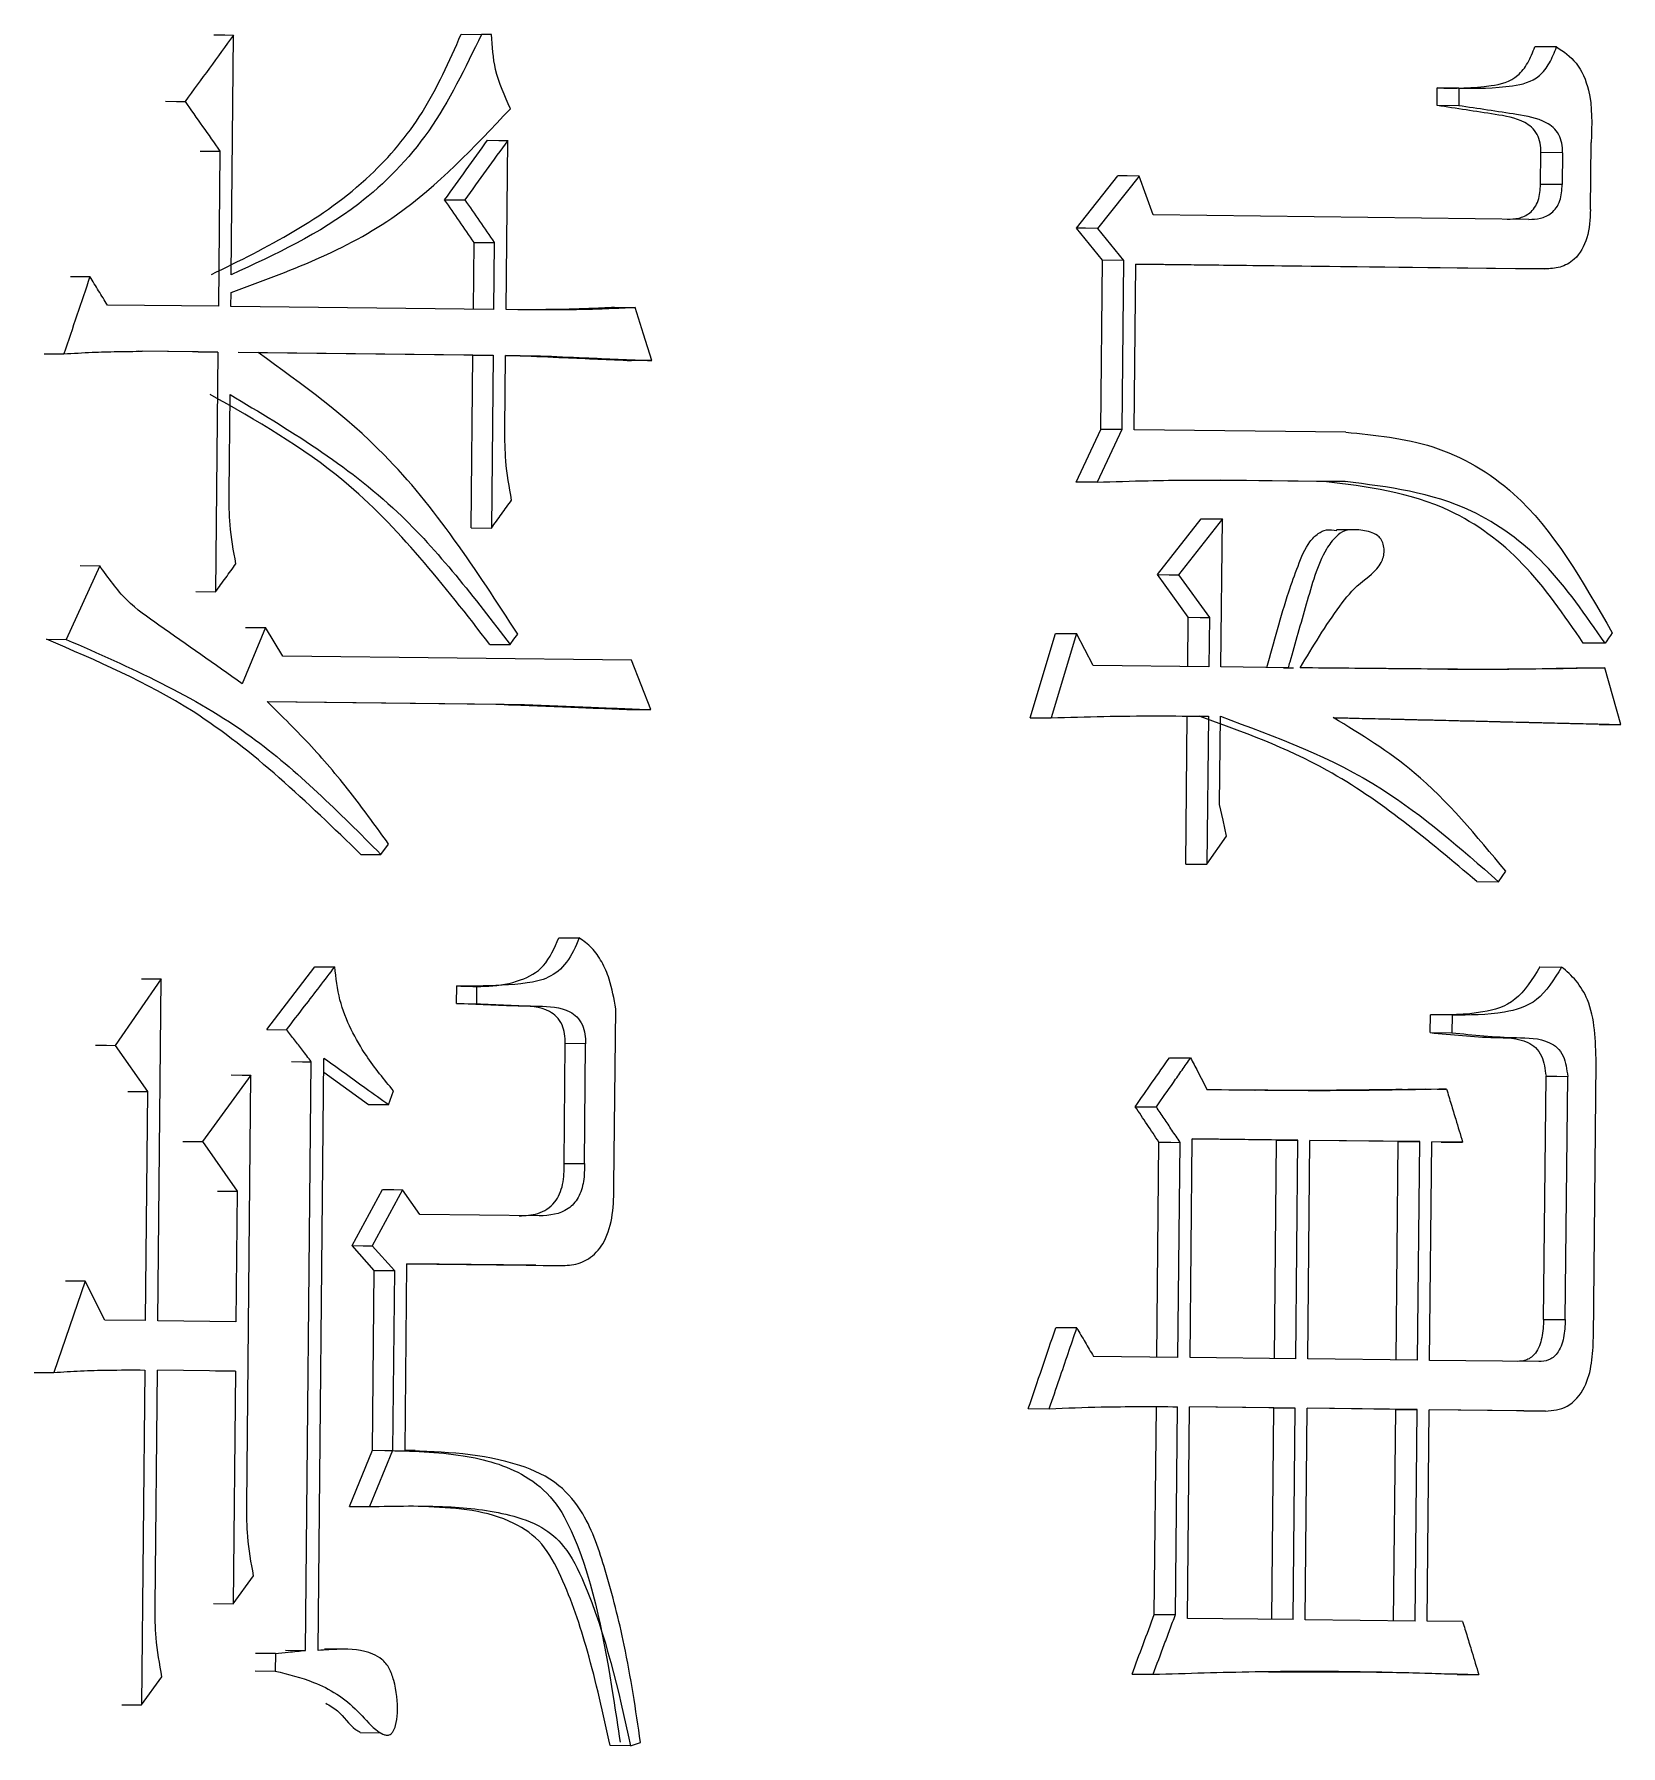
# Model space of a CAD drawing. Header units: millimetres. Extents: x 2448 to 4397, y 790 to 2168.
# Drawn here: x 3199.181 to 3203.564, y 985.538 to 990.265 of the extents above; entities that cross this region are included whole.
import ezdxf

# ---------------------------------------------------------------- set-up
doc = ezdxf.new("R2010")
doc.units = ezdxf.units.MM

msp = doc.modelspace()

# ---------------------------------------------------------------- linework, layer by layer
at = {"color": 7, "linetype": 'Continuous', "lineweight": 25}
for p, q in [((3200.3608, 990.2653), (3200.4165, 990.2649)), ((3200.444, 990.2646), (3200.4165, 990.2649)), ((3199.7255, 989.6011), (3199.7321, 990.2631)), ((3203.3863, 990.2301), (3203.3265, 990.2306)), ((3203.0564, 990.0682), (3203.0569, 990.1169)), ((3203.1164, 990.1165), (3203.0569, 990.1169)), ((3203.1164, 990.1165), (3203.1159, 990.0678)), ((3203.1159, 990.0678), (3203.0564, 990.0682)), ((3199.6941, 989.9422), (3199.6899, 989.5139)), ((3200.4845, 989.5047), (3200.4892, 989.972)), ((3203.3423, 989.8507), (3203.3432, 989.9383)), ((3203.403, 989.9378), (3203.3432, 989.9383)), ((3203.403, 989.9378), (3203.4022, 989.8502)), ((3203.4799, 989.7811), (3203.4817, 989.9661)), ((3202.0598, 989.7294), (3202.1747, 989.8741)), ((3202.2329, 989.8737), (3202.1179, 989.729)), ((3202.2719, 989.7662), (3202.2329, 989.8737)), ((3203.4022, 989.8502), (3203.3423, 989.8507)), ((3203.3096, 989.7539), (3202.2719, 989.7662)), ((3202.1323, 989.641), (3202.0598, 989.7294)), ((3202.1179, 989.729), (3202.1905, 989.6405)), ((3200.3944, 989.5055), (3200.3963, 989.6904)), ((3200.452, 989.69), (3200.4502, 989.5051)), ((3202.1277, 989.1737), (3202.1323, 989.641)), ((3202.1905, 989.6405), (3202.1323, 989.641)), ((3202.1905, 989.6405), (3202.1859, 989.1733)), ((3202.2193, 989.1729), (3202.2238, 989.6304)), ((3202.2238, 989.6304), (3203.3541, 989.6171)), ((3203.2943, 989.6176), (3202.2238, 989.6302)), ((3203.3541, 989.6171), (3203.2943, 989.6176)), ((3199.6899, 989.5139), (3199.3833, 989.5174)), ((3199.7246, 989.5135), (3199.725, 989.5524)), ((3200.4502, 989.5051), (3199.7246, 989.5135)), ((3200.5601, 989.5038), (3200.4845, 989.5047)), ((3199.6339, 989.3877), (3199.4698, 989.3896)), ((3199.6886, 989.3873), (3199.4797, 989.3897)), ((3199.634, 989.3877), (3199.6886, 989.3873)), ((3199.6886, 989.3873), (3199.6821, 988.7253)), ((3200.3932, 989.3789), (3199.7449, 989.3864)), ((3199.7998, 989.386), (3200.4489, 989.3785)), ((3200.3885, 988.9019), (3200.3932, 989.3789)), ((3200.3932, 989.3789), (3200.4489, 989.3785)), ((3200.4489, 989.3785), (3200.4442, 988.9015)), ((3200.4813, 989.1737), (3200.4833, 989.3781)), ((3200.4833, 989.3781), (3200.5794, 989.377)), ((3200.5234, 989.3774), (3200.4833, 989.3779)), ((3200.5234, 989.3774), (3200.5794, 989.377)), ((3199.7195, 988.9975), (3199.7222, 989.27)), ((3202.0595, 989.0284), (3202.1277, 989.1737)), ((3202.1859, 989.1733), (3202.1176, 989.028)), ((3202.8038, 989.166), (3202.2193, 989.1729)), ((3202.1176, 989.028), (3202.0595, 989.0284)), ((3202.7434, 989.0301), (3202.459, 989.0335)), ((3202.4844, 989.0334), (3202.8024, 989.0297)), ((3202.8024, 989.0297), (3202.7434, 989.0301)), ((3200.3885, 988.9019), (3200.4442, 988.9015)), ((3202.2836, 988.7727), (3202.4048, 988.927)), ((3202.4633, 988.9266), (3202.342, 988.7722)), ((3202.4593, 988.5177), (3202.4633, 988.9266)), ((3202.823, 988.896), (3202.7788, 988.8963)), ((3199.3622, 988.7971), (3199.2693, 988.5938)), ((3199.308, 988.7975), (3199.3622, 988.7971)), ((3202.3689, 988.6548), (3202.2836, 988.7727)), ((3202.342, 988.7722), (3202.4274, 988.6544)), ((3199.6274, 988.7257), (3199.6821, 988.7253)), ((3199.82, 988.6264), (3199.756, 988.4714)), ((3199.8678, 988.5479), (3199.82, 988.6264)), ((3201.9327, 988.3776), (3202.0019, 988.6105)), ((3202.0599, 988.61), (3201.9906, 988.3772)), ((3202.1059, 988.5219), (3202.0599, 988.61)), ((3202.3675, 988.5185), (3202.3689, 988.6548)), ((3202.4274, 988.6544), (3202.426, 988.5181)), ((3199.2153, 988.5942), (3199.2693, 988.5938)), ((3200.4401, 988.5799), (3200.4959, 988.5795)), ((3200.8311, 988.5368), (3199.8678, 988.5479)), ((3200.8844, 988.3998), (3200.8311, 988.5368)), ((3202.426, 988.5181), (3202.1059, 988.5219)), ((3202.6451, 988.5155), (3202.4593, 988.5177)), ((3202.6317, 988.5155), (3202.6598, 988.5152)), ((3203.5636, 988.3587), (3203.5195, 988.515)), ((3199.8249, 988.4219), (3200.5355, 988.4136)), ((3200.4796, 988.414), (3199.8252, 988.4216)), ((3200.4796, 988.414), (3200.5355, 988.4136)), ((3200.828, 988.4002), (3200.8844, 988.3998)), ((3202.3621, 987.9734), (3202.3662, 988.3823)), ((3202.4247, 988.3818), (3202.4206, 987.973)), ((3202.4555, 988.1381), (3202.4579, 988.3814)), ((3203.5035, 988.3591), (3203.5636, 988.3587)), ((3202.4206, 987.973), (3202.4746, 988.0502)), ((3200.0837, 987.9999), (3200.1391, 987.9995)), ((3200.1391, 987.9996), (3200.1601, 988.0285)), ((3202.3621, 987.9734), (3202.4206, 987.973)), ((3203.2259, 987.9245), (3203.2459, 987.9535)), ((3203.1663, 987.925), (3203.2259, 987.9245)), ((3199.8234, 987.5162), (3199.9564, 987.6899)), ((3199.9565, 987.6899), (3200.0116, 987.6895)), ((3203.3405, 987.6892), (3203.4003, 987.6888)), ((3199.5323, 987.6561), (3199.4049, 987.4726)), ((3199.5229, 986.7118), (3199.5323, 987.6561)), ((3200.348, 987.588), (3200.3485, 987.6367)), ((3200.4042, 987.6363), (3200.3485, 987.6367)), ((3200.4037, 987.5876), (3200.4042, 987.6363)), ((3200.348, 987.588), (3200.4037, 987.5876)), ((3200.7826, 987.0866), (3200.7874, 987.5734)), ((3203.0376, 987.5078), (3203.0381, 987.5565)), ((3203.0976, 987.5561), (3203.0381, 987.5565)), ((3203.0976, 987.5561), (3203.0971, 987.5074)), ((3199.8234, 987.5162), (3199.8783, 987.5158)), ((3200.645, 987.1464), (3200.6483, 987.4774)), ((3200.7044, 987.477), (3200.6483, 987.4774)), ((3200.7011, 987.146), (3200.7044, 987.477)), ((3203.0376, 987.5078), (3203.0971, 987.5074)), ((3199.4049, 987.4726), (3199.4944, 987.345)), ((3199.9652, 985.8012), (3199.9814, 987.4367)), ((3199.78, 987.3904), (3199.6462, 987.2069)), ((3199.7682, 986.2027), (3199.78, 987.3904)), ((3199.9306, 985.8016), (3199.9467, 987.4274)), ((3200.1045, 987.3085), (3199.981, 987.3976)), ((3203.3504, 986.7155), (3203.3571, 987.3874)), ((3203.4103, 986.715), (3203.417, 987.387)), ((3203.4882, 986.6654), (3203.4957, 987.4248)), ((3199.4944, 987.345), (3199.4881, 986.7122)), ((3200.1598, 987.3081), (3200.174, 987.3468)), ((3202.9272, 987.3505), (3203.0229, 987.3522)), ((3200.1598, 987.3081), (3200.1045, 987.3085)), ((3202.2225, 987.3032), (3202.2808, 987.3028)), ((3199.6462, 987.2069), (3199.7421, 987.0695)), ((3202.2822, 986.6113), (3202.288, 987.2051)), ((3202.3406, 986.6108), (3202.3465, 987.2047)), ((3202.3739, 986.6104), (3202.3798, 987.214)), ((3202.6719, 987.2106), (3202.3798, 987.214)), ((3202.6131, 987.211), (3202.3798, 987.2137)), ((3202.6071, 986.6074), (3202.6131, 987.211)), ((3202.6131, 987.211), (3202.6719, 987.2106)), ((3202.6659, 986.607), (3202.6719, 987.2106)), ((3202.699, 986.6066), (3202.705, 987.2102)), ((3203.0086, 987.2066), (3202.705, 987.2102)), ((3202.9492, 987.207), (3202.705, 987.2099)), ((3202.9433, 986.6035), (3202.9492, 987.207)), ((3202.9492, 987.207), (3203.0086, 987.2066)), ((3203.0026, 986.603), (3203.0086, 987.2066)), ((3203.0355, 986.6026), (3203.0415, 987.2062)), ((3203.1269, 987.2052), (3203.0415, 987.2062)), ((3203.0674, 987.2056), (3203.0415, 987.206)), ((3203.0674, 987.2056), (3203.1269, 987.2052)), ((3200.645, 987.1464), (3200.7011, 987.146)), ((3199.7421, 987.0695), (3199.7385, 986.7093)), ((3200.0592, 986.9195), (3200.1435, 987.0743)), ((3200.1989, 987.0739), (3200.1146, 986.9191)), ((3200.2465, 987.0052), (3200.1989, 987.0739)), ((3200.5764, 987.0014), (3200.2465, 987.0052)), ((3200.1206, 986.8507), (3200.0592, 986.9195)), ((3200.1146, 986.9191), (3200.176, 986.8503)), ((3200.2056, 986.3534), (3200.2107, 986.8693)), ((3200.2107, 986.8693), (3200.623, 986.8646)), ((3200.567, 986.865), (3200.2107, 986.8691)), ((3200.567, 986.865), (3200.623, 986.8646)), ((3200.5871, 986.8648), (3200.6435, 986.8644)), ((3199.3217, 986.8212), (3199.2353, 986.5691)), ((3199.3765, 986.7135), (3199.3217, 986.8212)), ((3200.1157, 986.3542), (3200.1206, 986.8507)), ((3200.176, 986.8503), (3200.1711, 986.3538)), ((3199.4881, 986.7122), (3199.3765, 986.7135)), ((3199.7385, 986.7093), (3199.5229, 986.7118)), ((3203.3504, 986.7155), (3203.4103, 986.715)), ((3202.3406, 986.6108), (3202.107, 986.6136)), ((3202.6659, 986.607), (3202.3739, 986.6104)), ((3203.0026, 986.603), (3202.699, 986.6066)), ((3203.3372, 986.5991), (3203.0355, 986.6026)), ((3199.4867, 986.5759), (3199.4776, 985.6511)), ((3199.5151, 985.9232), (3199.5216, 986.5755)), ((3199.7372, 986.573), (3199.5216, 986.5755)), ((3199.6824, 986.5734), (3199.7372, 986.573)), ((3199.7372, 986.573), (3199.7308, 985.9305)), ((3201.9272, 986.4694), (3201.9851, 986.469)), ((3202.2751, 985.9006), (3202.2808, 986.475)), ((3202.3335, 985.9002), (3202.3392, 986.4745)), ((3202.3667, 985.89), (3202.3725, 986.4741)), ((3202.6646, 986.4707), (3202.3725, 986.4741)), ((3202.6057, 986.4711), (3202.3725, 986.4739)), ((3202.5999, 985.887), (3202.6057, 986.4711)), ((3202.6057, 986.4711), (3202.6646, 986.4707)), ((3202.6588, 985.8866), (3202.6646, 986.4707)), ((3202.6919, 985.8862), (3202.6977, 986.4703)), ((3203.0013, 986.4667), (3202.6977, 986.4703)), ((3202.9419, 986.4672), (3202.6977, 986.4701)), ((3202.9361, 985.8831), (3202.9419, 986.4672)), ((3202.9419, 986.4672), (3203.0013, 986.4667)), ((3202.9955, 985.8826), (3203.0013, 986.4667)), ((3203.0284, 985.8822), (3203.0342, 986.4663)), ((3203.2957, 986.463), (3203.0341, 986.4661)), ((3203.3555, 986.4626), (3203.0342, 986.4663)), ((3203.2957, 986.463), (3203.3555, 986.4626)), ((3200.0521, 986.1991), (3200.1157, 986.3542)), ((3200.1711, 986.3538), (3200.1074, 986.1987)), ((3200.1157, 986.3542), (3200.1711, 986.3538)), ((3200.2332, 986.3536), (3200.2056, 986.3538)), ((3200.0521, 986.1991), (3200.1074, 986.1987)), ((3199.7308, 985.9305), (3199.7871, 986.0077)), ((3199.6761, 985.9309), (3199.7308, 985.9305)), ((3202.2751, 985.9006), (3202.3335, 985.9002)), ((3202.6588, 985.8866), (3202.3667, 985.89)), ((3202.9955, 985.8826), (3202.6919, 985.8862)), ((3203.1269, 985.8811), (3203.0284, 985.8822)), ((3199.8474, 985.7928), (3199.7925, 985.7932)), ((3199.8474, 985.7928), (3199.8469, 985.7442)), ((3199.8755, 985.802), (3199.9306, 985.8016)), ((3200.0387, 985.8045), (3199.9831, 985.8049)), ((3199.4776, 985.6511), (3199.5341, 985.7283)), ((3199.792, 985.7446), (3199.8469, 985.7442)), ((3202.5905, 985.7424), (3202.8635, 985.7418)), ((3203.1118, 985.735), (3203.1714, 985.7345)), ((3199.4232, 985.6515), (3199.4776, 985.6511)), ((3200.0815, 985.5745), (3200.1372, 985.5741)), ((3200.8287, 985.538), (3200.7724, 985.5384)), ((3200.8287, 985.538), (3200.8561, 985.5475))]:
    msp.add_line(p, q, dxfattribs=at)
at = {"color": 7, "linetype": 'Continuous', "lineweight": 25, "flags": 128}
for points in [[(3199.6774, 990.2635), (3199.708, 990.2633), (3199.7321, 990.2631)], [(3199.5436, 990.08), (3199.5741, 990.0798), (3199.5981, 990.0796)], [(3199.6395, 989.9426), (3199.6701, 989.9424), (3199.6941, 989.9422)], [(3200.4334, 989.9724), (3200.4646, 989.9721), (3200.4892, 989.972)], [(3202.2329, 989.8737), (3202.2003, 989.874), (3202.1747, 989.8741)], [(3200.315, 989.8082), (3200.3462, 989.808), (3200.3707, 989.8078)], [(3202.1179, 989.729), (3202.0853, 989.7293), (3202.0598, 989.7294)], [(3200.3963, 989.6904), (3200.4275, 989.6902), (3200.452, 989.69)], [(3199.2811, 989.5962), (3199.3113, 989.596), (3199.3352, 989.5959)], [(3200.7845, 989.5107), (3200.816, 989.5105), (3200.8408, 989.5103)], [(3200.8871, 989.3637), (3200.864, 989.437), (3200.8408, 989.5103)], [(3199.2092, 989.3829), (3199.2393, 989.3827), (3199.2631, 989.3825)], [(3200.8871, 989.3637), (3200.8556, 989.3639), (3200.8308, 989.3641)], [(3202.1859, 989.1733), (3202.1533, 989.1735), (3202.1277, 989.1737)], [(3202.4048, 988.927), (3202.4376, 988.9268), (3202.4633, 988.9266)], [(3202.2836, 988.7727), (3202.3163, 988.7724), (3202.342, 988.7722)], [(3199.7652, 988.6268), (3199.7958, 988.6266), (3199.82, 988.6264)], [(3202.0019, 988.6105), (3202.0344, 988.6102), (3202.0599, 988.61)], [(3202.3689, 988.6548), (3202.4016, 988.6546), (3202.4274, 988.6544)], [(3203.5401, 988.6121), (3203.5351, 988.6048), (3203.5301, 988.5976), (3203.5252, 988.5903), (3203.5202, 988.5831)], [(3200.496, 988.5796), (3200.5064, 988.5941), (3200.5168, 988.6085)], [(3203.5202, 988.5831), (3203.494, 988.5833), (3203.4771, 988.5834), (3203.4602, 988.5835)], [(3203.4595, 988.5154), (3203.4931, 988.5152), (3203.5195, 988.515)], [(3201.9327, 988.3776), (3201.9652, 988.3774), (3201.9906, 988.3772)], [(3202.4746, 988.0502), (3202.4651, 988.0941), (3202.4555, 988.1381)], [(3200.6307, 987.7697), (3200.6464, 987.7696), (3200.662, 987.7695), (3200.6868, 987.7693)], [(3199.4779, 987.6565), (3199.5083, 987.6563), (3199.5323, 987.6561)], [(3199.3507, 987.473), (3199.381, 987.4727), (3199.4049, 987.4726)], [(3199.8917, 987.4278), (3199.9225, 987.4275), (3199.9467, 987.4274)], [(3202.317, 987.4384), (3202.3497, 987.4382), (3202.3754, 987.438)], [(3199.7251, 987.3907), (3199.7559, 987.3905), (3199.78, 987.3904)], [(3203.3571, 987.3874), (3203.387, 987.3872), (3203.417, 987.387)], [(3199.44, 987.3454), (3199.4704, 987.3451), (3199.4944, 987.345)], [(3203.0229, 987.3522), (3203.0562, 987.352), (3203.0824, 987.3518)], [(3199.5916, 987.2073), (3199.6221, 987.2071), (3199.6462, 987.2069)], [(3202.288, 987.2051), (3202.3208, 987.2049), (3202.3465, 987.2047)], [(3199.6873, 987.0699), (3199.718, 987.0697), (3199.7421, 987.0695)], [(3200.1435, 987.0743), (3200.1745, 987.0741), (3200.1989, 987.0739)], [(3200.0592, 986.9195), (3200.0902, 986.9193), (3200.1146, 986.9191)], [(3199.3217, 986.8212), (3199.2913, 986.8214), (3199.2675, 986.8216)], [(3200.1206, 986.8507), (3200.1516, 986.8505), (3200.176, 986.8503)], [(3202.061, 986.692), (3202.0285, 986.6922), (3202.003, 986.6924)], [(3199.1813, 986.5694), (3199.2115, 986.5692), (3199.2353, 986.5691)], [(3202.2136, 985.7358), (3202.2463, 985.7356), (3202.2719, 985.7354)]]:
    msp.add_lwpolyline(points, dxfattribs=at)
at = {"color": 7, "linetype": 'Continuous', "lineweight": 25}
for points, knots in [([(3199.6708, 989.6015), (3199.8246, 989.6773), (3200.0409, 989.7838), (3200.2618, 990.0428), (3200.3276, 990.1906), (3200.3608, 990.2653)], [0, 0, 0, 0, 0.549344, 0.772505, 1, 1, 1, 1]), ([(3200.4165, 990.2649), (3200.3719, 990.1721), (3200.2836, 989.9886), (3200.0471, 989.749), (3199.8467, 989.6569), (3199.7255, 989.6011)], [0, 0, 0, 0, 0.28756, 0.568921, 1, 1, 1, 1]), ([(3200.4969, 990.0595), (3200.4807, 990.0948), (3200.4514, 990.1585), (3200.4463, 990.2318), (3200.444, 990.2646)], [0, 0, 0, 0, 0.5540642, 1, 1, 1, 1]), ([(3199.7321, 990.2631), (3199.7098, 990.2325), (3199.6651, 990.1714), (3199.6204, 990.1102), (3199.5981, 990.0796)], [0, 0, 0, 0, 0.5, 1, 1, 1, 1]), ([(3203.0569, 990.1169), (3203.1059, 990.1164), (3203.1804, 990.1157), (3203.2707, 990.1362), (3203.3085, 990.1853), (3203.3204, 990.2153), (3203.3265, 990.2306)], [0, 0, 0, 0, 0.491665, 0.747255, 0.871972, 1, 1, 1, 1]), ([(3203.1164, 990.1165), (3203.1654, 990.116), (3203.24, 990.1153), (3203.3304, 990.1357), (3203.3683, 990.1849), (3203.3802, 990.2149), (3203.3863, 990.2301)], [0, 0, 0, 0, 0.491785, 0.747409, 0.872072, 1, 1, 1, 1]), ([(3203.3863, 990.2301), (3203.4056, 990.2173), (3203.4447, 990.1914), (3203.487, 990.0945), (3203.4837, 990.0154), (3203.4817, 989.9661)], [0, 0, 0, 0, 0.268123, 0.543243, 1, 1, 1, 1]), ([(3199.5981, 990.0796), (3199.6141, 990.0567), (3199.6461, 990.0109), (3199.6781, 989.9651), (3199.6941, 989.9422)], [0, 0, 0, 0, 0.500001, 1, 1, 1, 1]), ([(3199.725, 989.5524), (3199.8835, 989.6099), (3200.1694, 989.7136), (3200.3959, 989.9528), (3200.4969, 990.0595)], [0, 0, 0, 0, 0.554101, 1, 1, 1, 1]), ([(3203.3432, 989.9383), (3203.3428, 989.9471), (3203.3421, 989.9648), (3203.3334, 989.9901), (3203.3178, 990.0094), (3203.2795, 990.0337), (3203.1904, 990.0482), (3203.1096, 990.0603), (3203.0564, 990.0682)], [0, 0, 0, 0, 0.060697, 0.120537, 0.186566, 0.252035, 0.508024, 1, 1, 1, 1]), ([(3203.403, 989.9378), (3203.4027, 989.9467), (3203.402, 989.9643), (3203.3933, 989.9897), (3203.3776, 990.009), (3203.3392, 990.0332), (3203.2501, 990.0478), (3203.1691, 990.0599), (3203.1159, 990.0678)], [0, 0, 0, 0, 0.060629, 0.120414, 0.186415, 0.251882, 0.507917, 1, 1, 1, 1]), ([(3200.315, 989.8082), (3200.3348, 989.8356), (3200.3742, 989.8903), (3200.4137, 989.945), (3200.4334, 989.9724)], [0, 0, 0, 0, 0.5, 1, 1, 1, 1]), ([(3200.4892, 989.972), (3200.4694, 989.9446), (3200.43, 989.8899), (3200.3904, 989.8352), (3200.3707, 989.8078)], [0, 0, 0, 0, 0.5, 1, 1, 1, 1]), ([(3203.2499, 989.7544), (3203.2605, 989.7548), (3203.2819, 989.7555), (3203.3084, 989.7672), (3203.3265, 989.7856), (3203.3395, 989.812), (3203.3412, 989.8354), (3203.3423, 989.8507)], [0, 0, 0, 0, 0.239742, 0.481488, 0.611843, 0.745871, 1, 1, 1, 1]), ([(3203.3096, 989.7539), (3203.3203, 989.7543), (3203.3417, 989.7551), (3203.3682, 989.7668), (3203.3863, 989.7851), (3203.3993, 989.8116), (3203.401, 989.8349), (3203.4022, 989.8502)], [0, 0, 0, 0, 0.2398801, 0.4817283, 0.6120881, 0.746063, 1, 1, 1, 1]), ([(3200.3963, 989.6904), (3200.3827, 989.7101), (3200.3557, 989.7493), (3200.3286, 989.7886), (3200.315, 989.8082)], [0, 0, 0, 0, 0.500001, 1, 1, 1, 1]), ([(3200.3707, 989.8078), (3200.3842, 989.7882), (3200.4114, 989.7489), (3200.4385, 989.7097), (3200.452, 989.69)], [0, 0, 0, 0, 0.5000011, 1, 1, 1, 1]), ([(3203.4799, 989.7811), (3203.4785, 989.7545), (3203.4759, 989.7024), (3203.4415, 989.6422), (3203.3963, 989.6193), (3203.3681, 989.6178), (3203.3541, 989.6171)], [0, 0, 0, 0, 0.295421, 0.576897, 0.789693, 1, 1, 1, 1]), ([(3199.3352, 989.5959), (3199.3232, 989.5603), (3199.2992, 989.4892), (3199.2752, 989.4181), (3199.2631, 989.3825)], [0, 0, 0, 0, 0.5, 1, 1, 1, 1]), ([(3199.3833, 989.5174), (3199.3753, 989.5305), (3199.3593, 989.5566), (3199.3432, 989.5828), (3199.3352, 989.5959)], [0, 0, 0, 0, 0.500003, 1, 1, 1, 1]), ([(3200.7845, 989.5107), (3200.7607, 989.5095), (3200.713, 989.5072), (3200.624, 989.5044), (3200.5587, 989.5043), (3200.5173, 989.5043)], [0, 0, 0, 0, 0.268249, 0.536505, 1, 1, 1, 1]), ([(3200.8408, 989.5103), (3200.8167, 989.5091), (3200.7686, 989.5067), (3200.675, 989.5039), (3200.6055, 989.5038), (3200.5601, 989.5038)], [0, 0, 0, 0, 0.257846, 0.515699, 1, 1, 1, 1]), ([(3199.2631, 989.3825), (3199.2892, 989.3841), (3199.3384, 989.387), (3199.4106, 989.389), (3199.4567, 989.3895), (3199.4797, 989.3897)], [0, 0, 0, 0, 0.360837, 0.680381, 1, 1, 1, 1]), ([(3200.5168, 988.6085), (3200.402, 988.7853), (3200.1989, 989.0981), (3199.9207, 989.2988), (3199.7998, 989.386)], [0, 0, 0, 0, 0.565542, 1, 1, 1, 1]), ([(3200.5234, 989.3774), (3200.5641, 989.3757), (3200.6358, 989.3726), (3200.7382, 989.3681), (3200.7999, 989.3654), (3200.8308, 989.3641)], [0, 0, 0, 0, 0.396383, 0.698191, 1, 1, 1, 1]), ([(3200.5794, 989.377), (3200.6201, 989.3752), (3200.6918, 989.3721), (3200.7944, 989.3677), (3200.8562, 989.365), (3200.8871, 989.3637)], [0, 0, 0, 0, 0.395832, 0.697916, 1, 1, 1, 1]), ([(3200.4401, 988.5799), (3200.3129, 988.7432), (3200.0881, 989.0319), (3199.7948, 989.1982), (3199.6675, 989.2704)], [0, 0, 0, 0, 0.565632, 1, 1, 1, 1]), ([(3199.7222, 989.27), (3199.8835, 989.1736), (3200.1745, 988.9995), (3200.3968, 988.7091), (3200.4959, 988.5795)], [0, 0, 0, 0, 0.553896, 1, 1, 1, 1]), ([(3200.4999, 988.9787), (3200.4935, 989.0146), (3200.4819, 989.0788), (3200.4815, 989.1446), (3200.4813, 989.1737)], [0, 0, 0, 0, 0.558776, 1, 1, 1, 1]), ([(3202.8038, 989.166), (3202.8848, 989.1583), (3203.0478, 989.143), (3203.3271, 988.9847), (3203.4587, 988.7545), (3203.5401, 988.6121)], [0, 0, 0, 0, 0.273628, 0.550596, 1, 1, 1, 1]), ([(3199.7384, 988.8026), (3199.7319, 988.8384), (3199.7202, 988.9026), (3199.7197, 988.9685), (3199.7195, 988.9975)], [0, 0, 0, 0, 0.558776, 1, 1, 1, 1]), ([(3202.1176, 989.028), (3202.1644, 989.0296), (3202.249, 989.0325), (3202.3712, 989.0339), (3202.4466, 989.0336), (3202.4843, 989.0334)], [0, 0, 0, 0, 0.381671, 0.690813, 1, 1, 1, 1]), ([(3203.4602, 988.5835), (3203.4073, 988.6608), (3203.3028, 988.8132), (3203.0585, 988.9911), (3202.8623, 989.0154), (3202.7434, 989.0301)], [0, 0, 0, 0, 0.287948, 0.568382, 1, 1, 1, 1]), ([(3203.5202, 988.5831), (3203.4672, 988.6603), (3203.3626, 988.8128), (3203.1179, 988.9907), (3202.9215, 989.015), (3202.8024, 989.0297)], [0, 0, 0, 0, 0.287843, 0.568272, 1, 1, 1, 1]), ([(3200.4442, 988.9015), (3200.4535, 988.9144), (3200.4721, 988.9401), (3200.4907, 988.9659), (3200.4999, 988.9787)], [0, 0, 0, 0, 0.500001, 1, 1, 1, 1]), ([(3202.5863, 988.516), (3202.6052, 988.5864), (3202.6308, 988.6818), (3202.6716, 988.7966), (3202.6953, 988.8561), (3202.7259, 988.8865), (3202.7519, 988.8992), (3202.7695, 988.8962), (3202.7791, 988.8945)], [0, 0, 0, 0, 0.456316, 0.617998, 0.780988, 0.857812, 0.922693, 1, 1, 1, 1]), ([(3202.6782, 988.5152), (3202.7133, 988.574), (3202.7635, 988.6583), (3202.8405, 988.7526), (3202.8923, 988.7825), (3202.9088, 988.8215), (3202.9106, 988.8393), (3202.9082, 988.8569), (3202.9015, 988.8719), (3202.8891, 988.8839), (3202.8647, 988.8934), (3202.8346, 988.8975), (3202.8013, 988.8962), (3202.7735, 988.877), (3202.7289, 988.8143), (3202.6952, 988.6891), (3202.6624, 988.5793), (3202.6464, 988.5206), (3202.6451, 988.5156)], [0, 0, 0, 0, 0.210005, 0.300781, 0.39152, 0.407856, 0.424176, 0.440989, 0.45754, 0.472099, 0.497389, 0.551416, 0.585419, 0.619749, 0.665025, 0.824453, 0.985056, 1, 1, 1, 1]), ([(3199.6821, 988.7253), (3199.6915, 988.7382), (3199.7103, 988.764), (3199.729, 988.7897), (3199.7384, 988.8026)], [0, 0, 0, 0, 0.500001, 1, 1, 1, 1]), ([(3199.756, 988.4714), (3199.6796, 988.5255), (3199.573, 988.601), (3199.4328, 988.6975), (3199.3858, 988.7638), (3199.3622, 988.7971)], [0, 0, 0, 0, 0.557405, 0.777194, 1, 1, 1, 1]), ([(3200.0837, 987.9999), (3199.9348, 988.1441), (3199.6708, 988.3997), (3199.3535, 988.5352), (3199.2152, 988.5942)], [0, 0, 0, 0, 0.56402, 1, 1, 1, 1]), ([(3199.2693, 988.5938), (3199.4457, 988.5166), (3199.7632, 988.3775), (3200.0234, 988.1159), (3200.1391, 987.9995)], [0, 0, 0, 0, 0.5553033, 1, 1, 1, 1]), ([(3203.5195, 988.515), (3203.4173, 988.5131), (3203.2267, 988.5096), (3202.9462, 988.5129), (3202.7675, 988.5144), (3202.6782, 988.5151)], [0, 0, 0, 0, 0.366873, 0.68343, 1, 1, 1, 1]), ([(3203.0863, 988.5118), (3203.1112, 988.5117), (3203.2361, 988.5108), (3203.3602, 988.5134), (3203.4595, 988.5154)], [0, 0, 0, 0, 0.199416, 1, 1, 1, 1]), ([(3202.9441, 988.5128), (3202.9442, 988.5128), (3202.9442, 988.5128), (3202.9412, 988.5128), (3202.9305, 988.5129), (3202.9176, 988.513), (3202.9083, 988.5131)], [0, 0, 0, 0, 0.008214, 0.074917, 0.335392, 1, 1, 1, 1]), ([(3200.1601, 988.0285), (3200.1273, 988.0741), (3200.0596, 988.168), (3199.9483, 988.3005), (3199.8661, 988.3813), (3199.8249, 988.4219)], [0, 0, 0, 0, 0.319197, 0.658625, 1, 1, 1, 1]), ([(3200.4796, 988.414), (3200.541, 988.4116), (3200.6299, 988.4081), (3200.7459, 988.4035), (3200.8007, 988.4013), (3200.828, 988.4002)], [0, 0, 0, 0, 0.527572, 0.763785, 1, 1, 1, 1]), ([(3200.5355, 988.4136), (3200.5969, 988.4112), (3200.6859, 988.4077), (3200.8021, 988.4031), (3200.857, 988.4009), (3200.8844, 988.3998)], [0, 0, 0, 0, 0.526839, 0.763419, 1, 1, 1, 1]), ([(3201.9906, 988.3772), (3202.039, 988.3787), (3202.1357, 988.3818), (3202.2804, 988.3827), (3202.3766, 988.3821), (3202.4247, 988.3818)], [0, 0, 0, 0, 0.332963, 0.666462, 1, 1, 1, 1]), ([(3203.1663, 987.925), (3203.0322, 988.038), (3202.7939, 988.2389), (3202.5194, 988.3384), (3202.3994, 988.3818)], [0, 0, 0, 0, 0.5627889, 1, 1, 1, 1]), ([(3202.4579, 988.3814), (3202.6111, 988.3249), (3202.8862, 988.2235), (3203.1216, 988.0164), (3203.2259, 987.9245)], [0, 0, 0, 0, 0.5565616, 1, 1, 1, 1]), ([(3202.7695, 988.3778), (3202.8653, 988.3754), (3203.0464, 988.371), (3203.311, 988.3647), (3203.4794, 988.3607), (3203.5636, 988.3587)], [0, 0, 0, 0, 0.360011, 0.680001, 1, 1, 1, 1]), ([(3203.2459, 987.9535), (3203.1653, 988.0511), (3203.0224, 988.224), (3202.8462, 988.3311), (3202.7695, 988.3777)], [0, 0, 0, 0, 0.564448, 1, 1, 1, 1]), ([(3203.5035, 988.3591), (3203.4918, 988.3594), (3203.4684, 988.36), (3203.4391, 988.3607), (3203.4156, 988.3612), (3203.3922, 988.3618), (3203.3687, 988.3624), (3203.3394, 988.3631), (3203.3159, 988.3637), (3203.2924, 988.3643), (3203.2689, 988.3648), (3203.2453, 988.3654), (3203.2159, 988.3661), (3203.1924, 988.3667), (3203.1688, 988.3673), (3203.1452, 988.3679), (3203.1217, 988.3684), (3203.0922, 988.3691), (3203.0686, 988.3697), (3203.045, 988.3703), (3203.0213, 988.3708), (3202.9977, 988.3714), (3202.9681, 988.3721), (3202.9445, 988.3727), (3202.9031, 988.3736), (3202.8616, 988.3746), (3202.8231, 988.3755), (3202.8024, 988.376), (3202.7905, 988.3763), (3202.779, 988.3766), (3202.7735, 988.3767), (3202.7709, 988.3768)], [0, 0, 0, 0, 0.04827, 0.096539, 0.120674, 0.144809, 0.193078, 0.217213, 0.265482, 0.289617, 0.313752, 0.362021, 0.386156, 0.434426, 0.45856, 0.482695, 0.530965, 0.555099, 0.603369, 0.627504, 0.651638, 0.699908, 0.724043, 0.772312, 0.796447, 0.892986, 0.941255, 0.953323, 0.977458, 0.989525, 1, 1, 1, 1]), ([(3200.3485, 987.6367), (3200.4077, 987.6345), (3200.4905, 987.6315), (3200.5943, 987.6862), (3200.6183, 987.7414), (3200.6307, 987.7697)], [0, 0, 0, 0, 0.55064, 0.769359, 1, 1, 1, 1]), ([(3200.6868, 987.7693), (3200.6765, 987.7454), (3200.6565, 987.6987), (3200.6025, 987.6556), (3200.5167, 987.6389), (3200.4506, 987.6373), (3200.4042, 987.6363)], [0, 0, 0, 0, 0.196299, 0.383715, 0.567714, 1, 1, 1, 1]), ([(3200.7874, 987.5734), (3200.7826, 987.6014), (3200.7748, 987.6471), (3200.7503, 987.7036), (3200.7225, 987.7438), (3200.6986, 987.7609), (3200.6868, 987.7693)], [0, 0, 0, 0, 0.349734, 0.571963, 0.788716, 1, 1, 1, 1]), ([(3199.8783, 987.5158), (3199.8949, 987.5374), (3199.9254, 987.5771), (3199.9698, 987.635), (3199.9977, 987.6713), (3200.0116, 987.6895)], [0, 0, 0, 0, 0.372486, 0.686243, 1, 1, 1, 1]), ([(3200.174, 987.3468), (3200.148, 987.3782), (3200.1048, 987.4302), (3200.0552, 987.5154), (3200.0218, 987.5976), (3200.015, 987.6587), (3200.0116, 987.6895)], [0, 0, 0, 0, 0.332786, 0.551563, 0.774076, 1, 1, 1, 1]), ([(3203.3405, 987.6892), (3203.3194, 987.6552), (3203.2783, 987.5884), (3203.1646, 987.5563), (3203.0861, 987.5564), (3203.0381, 987.5565)], [0, 0, 0, 0, 0.288627, 0.565626, 1, 1, 1, 1]), ([(3203.4003, 987.6888), (3203.3793, 987.6547), (3203.338, 987.588), (3203.2243, 987.5559), (3203.1456, 987.556), (3203.0976, 987.5561)], [0, 0, 0, 0, 0.288495, 0.565526, 1, 1, 1, 1]), ([(3203.4957, 987.4248), (3203.4941, 987.4861), (3203.4919, 987.5707), (3203.442, 987.6533), (3203.4141, 987.6771), (3203.4003, 987.6888)], [0, 0, 0, 0, 0.570963, 0.788298, 1, 1, 1, 1]), ([(3200.6483, 987.4774), (3200.648, 987.4864), (3200.6475, 987.5042), (3200.6401, 987.5308), (3200.6252, 987.5527), (3200.5855, 987.58), (3200.4893, 987.5813), (3200.4041, 987.5853), (3200.348, 987.588)], [0, 0, 0, 0, 0.061074, 0.121041, 0.188506, 0.253666, 0.508709, 1, 1, 1, 1]), ([(3200.4037, 987.5876), (3200.4599, 987.5849), (3200.5452, 987.5809), (3200.6415, 987.5796), (3200.6813, 987.5523), (3200.6962, 987.5304), (3200.7036, 987.5038), (3200.7041, 987.486), (3200.7044, 987.477)], [0, 0, 0, 0, 0.491407, 0.746505, 0.811659, 0.879087, 0.938995, 1, 1, 1, 1]), ([(3199.9467, 987.4274), (3199.9385, 987.4381), (3199.9229, 987.4582), (3199.9001, 987.4876), (3199.8856, 987.5064), (3199.8783, 987.5158)], [0, 0, 0, 0, 0.363318, 0.681659, 1, 1, 1, 1]), ([(3203.0376, 987.5078), (3203.0965, 987.5018), (3203.186, 987.4927), (3203.2863, 987.4942), (3203.3292, 987.4679), (3203.3508, 987.4375), (3203.3546, 987.407), (3203.3571, 987.3874)], [0, 0, 0, 0, 0.492441, 0.748118, 0.813137, 0.880058, 1, 1, 1, 1]), ([(3203.0971, 987.5074), (3203.1561, 987.5014), (3203.2457, 987.4922), (3203.3461, 987.4938), (3203.3891, 987.4675), (3203.4107, 987.437), (3203.4145, 987.4065), (3203.417, 987.387)], [0, 0, 0, 0, 0.492549, 0.748279, 0.813295, 0.880182, 1, 1, 1, 1]), ([(3200.1598, 987.3081), (3200.1393, 987.3229), (3200.0993, 987.3517), (3200.0399, 987.3946), (3200.0009, 987.4227), (3199.9814, 987.4367)], [0, 0, 0, 0, 0.34558, 0.67279, 1, 1, 1, 1]), ([(3202.2225, 987.3032), (3202.2382, 987.3258), (3202.2697, 987.3708), (3202.3012, 987.4159), (3202.317, 987.4384)], [0, 0, 0, 0, 0.5000002, 1, 1, 1, 1]), ([(3202.2808, 987.3028), (3202.2966, 987.3253), (3202.3202, 987.3591), (3202.3518, 987.4042), (3202.3675, 987.4267), (3202.3754, 987.438)], [0, 0, 0, 0, 0.5, 0.75, 1, 1, 1, 1]), ([(3202.3754, 987.438), (3202.3818, 987.4256), (3202.3926, 987.4047), (3202.4079, 987.3754), (3202.4167, 987.3583), (3202.4211, 987.3498)], [0, 0, 0, 0, 0.4208653, 0.7104329, 1, 1, 1, 1]), ([(3203.0824, 987.3518), (3202.9682, 987.3496), (3202.8014, 987.3463), (3202.5806, 987.3483), (3202.4743, 987.3493), (3202.4211, 987.3498)], [0, 0, 0, 0, 0.520017, 0.760007, 1, 1, 1, 1]), ([(3202.5532, 987.3486), (3202.5533, 987.3486), (3202.5536, 987.3486), (3202.5496, 987.3486), (3202.5392, 987.3487), (3202.5294, 987.3488), (3202.5232, 987.3488)], [0, 0, 0, 0, 0.018479, 0.189145, 0.489307, 1, 1, 1, 1]), ([(3202.9599, 987.3505), (3202.9598, 987.3505), (3202.9592, 987.3506), (3202.8942, 987.3496), (3202.7664, 987.3478), (3202.6307, 987.3481), (3202.5616, 987.3485), (3202.546, 987.3486), (3202.5396, 987.3487), (3202.5385, 987.3487), (3202.5386, 987.3487), (3202.5386, 987.3487)], [0, 0, 0, 0, 0.003177, 0.021809, 0.496852, 0.872675, 0.95309, 0.979112, 0.996393, 0.999791, 1, 1, 1, 1]), ([(3203.0824, 987.3518), (3203.0866, 987.3379), (3203.095, 987.3101), (3203.1099, 987.2613), (3203.1205, 987.2263), (3203.1269, 987.2052)], [0, 0, 0, 0, 0.284146, 0.568291, 1, 1, 1, 1]), ([(3202.288, 987.2051), (3202.2771, 987.2214), (3202.2553, 987.2542), (3202.2334, 987.2869), (3202.2225, 987.3032)], [0, 0, 0, 0, 0.5, 1, 1, 1, 1]), ([(3202.3465, 987.2047), (3202.3389, 987.2159), (3202.3242, 987.2379), (3202.3024, 987.2706), (3202.288, 987.2921), (3202.2808, 987.3028)], [0, 0, 0, 0, 0.3437042, 0.6718521, 1, 1, 1, 1]), ([(3200.5204, 987.0018), (3200.5378, 987.0025), (3200.5729, 987.0039), (3200.6204, 987.0324), (3200.6446, 987.0885), (3200.6449, 987.1269), (3200.645, 987.1464)], [0, 0, 0, 0, 0.2681, 0.540083, 0.76622, 1, 1, 1, 1]), ([(3200.7011, 987.146), (3200.7011, 987.1295), (3200.701, 987.0968), (3200.6864, 987.0508), (3200.6453, 987.0059), (3200.6046, 987.0033), (3200.5764, 987.0014)], [0, 0, 0, 0, 0.198835, 0.393491, 0.579622, 1, 1, 1, 1]), ([(3200.623, 986.8646), (3200.6393, 986.8644), (3200.6719, 986.864), (3200.7204, 986.8832), (3200.7615, 986.932), (3200.7815, 987.0057), (3200.7823, 987.0595), (3200.7826, 987.0866)], [0, 0, 0, 0, 0.1771636, 0.3558316, 0.5404893, 0.7681281, 1, 1, 1, 1]), ([(3201.9272, 986.4694), (3201.9398, 986.5065), (3201.9651, 986.5809), (3201.9904, 986.6552), (3202.003, 986.6924)], [0, 0, 0, 0, 0.5, 1, 1, 1, 1]), ([(3201.9851, 986.469), (3201.9945, 986.4964), (3202.0118, 986.5473), (3202.0371, 986.6216), (3202.053, 986.6685), (3202.061, 986.692)], [0, 0, 0, 0, 0.369234, 0.684617, 1, 1, 1, 1]), ([(3202.061, 986.692), (3202.0648, 986.6855), (3202.0725, 986.6724), (3202.084, 986.6528), (3202.0955, 986.6332), (3202.1032, 986.6201), (3202.107, 986.6136)], [0, 0, 0, 0, 0.25, 0.5, 0.75, 1, 1, 1, 1]), ([(3203.3504, 986.7155), (3203.3496, 986.6986), (3203.3482, 986.6654), (3203.3322, 986.6224), (3203.3046, 986.6012), (3203.2864, 986.6001), (3203.2774, 986.5995)], [0, 0, 0, 0, 0.294241, 0.578702, 0.79154, 1, 1, 1, 1]), ([(3203.4103, 986.715), (3203.4096, 986.6982), (3203.4081, 986.6649), (3203.3921, 986.622), (3203.3645, 986.6007), (3203.3463, 986.5996), (3203.3372, 986.5991)], [0, 0, 0, 0, 0.294071, 0.578451, 0.79138, 1, 1, 1, 1]), ([(3203.3555, 986.4626), (3203.3761, 986.4642), (3203.418, 986.4674), (3203.4663, 986.5224), (3203.4853, 986.5948), (3203.4872, 986.6418), (3203.4882, 986.6654)], [0, 0, 0, 0, 0.265821, 0.539796, 0.768083, 1, 1, 1, 1]), ([(3199.2353, 986.5691), (3199.26, 986.5707), (3199.3095, 986.574), (3199.3934, 986.5761), (3199.4524, 986.576), (3199.4867, 986.5759)], [0, 0, 0, 0, 0.295099, 0.590222, 1, 1, 1, 1]), ([(3201.9851, 986.469), (3202.033, 986.4709), (3202.1161, 986.4742), (3202.2341, 986.4751), (3202.3042, 986.4747), (3202.3392, 986.4745)], [0, 0, 0, 0, 0.405023, 0.702491, 1, 1, 1, 1]), ([(3200.1501, 986.3538), (3200.2223, 986.352), (3200.3535, 986.3488), (3200.5145, 986.3056), (3200.62, 986.2219), (3200.7224, 986.0211), (3200.7636, 985.7841), (3200.7934, 985.5896), (3200.7998, 985.5479)], [0, 0, 0, 0, 0.205938, 0.374657, 0.464513, 0.554199, 0.904277, 1, 1, 1, 1]), ([(3200.8561, 985.5475), (3200.8427, 985.6375), (3200.8186, 985.7991), (3200.7645, 986.0099), (3200.7122, 986.1679), (3200.627, 986.2705), (3200.4587, 986.3444), (3200.3125, 986.3496), (3200.2056, 986.3534)], [0, 0, 0, 0, 0.205496, 0.368596, 0.499268, 0.58502, 0.696242, 1, 1, 1, 1]), ([(3199.7871, 986.0077), (3199.7806, 986.0436), (3199.7689, 986.1078), (3199.7684, 986.1736), (3199.7682, 986.2027)], [0, 0, 0, 0, 0.5587761, 1, 1, 1, 1]), ([(3200.1074, 986.1987), (3200.1792, 986.2002), (3200.3088, 986.2029), (3200.4689, 986.1859), (3200.5789, 986.1497), (3200.6539, 986.0869), (3200.751, 985.8861), (3200.7943, 985.6921), (3200.8287, 985.538)], [0, 0, 0, 0, 0.208761, 0.376813, 0.467843, 0.538635, 0.633476, 1, 1, 1, 1]), ([(3200.7724, 985.5384), (3200.7529, 985.6261), (3200.7173, 985.7864), (3200.6547, 985.9738), (3200.5879, 986.1016), (3200.4623, 986.1875), (3200.3515, 986.1938), (3200.2709, 986.1983)], [0, 0, 0, 0, 0.26531, 0.485417, 0.59437, 0.704976, 1, 1, 1, 1]), ([(3199.5341, 985.7283), (3199.5275, 985.7642), (3199.5157, 985.8284), (3199.5153, 985.8942), (3199.5151, 985.9232)], [0, 0, 0, 0, 0.558776, 1, 1, 1, 1]), ([(3202.2136, 985.7358), (3202.2239, 985.7633), (3202.2444, 985.8182), (3202.2649, 985.8731), (3202.2751, 985.9006)], [0, 0, 0, 0, 0.499999, 1, 1, 1, 1]), ([(3202.2719, 985.7354), (3202.2822, 985.7628), (3202.2976, 985.804), (3202.3181, 985.859), (3202.3284, 985.8864), (3202.3335, 985.9002)], [0, 0, 0, 0, 0.5, 0.75, 1, 1, 1, 1]), ([(3203.1269, 985.8811), (3203.1312, 985.8672), (3203.1396, 985.8394), (3203.1544, 985.7906), (3203.165, 985.7556), (3203.1714, 985.7345)], [0, 0, 0, 0, 0.2841457, 0.5682914, 1, 1, 1, 1]), ([(3199.8469, 985.7442), (3199.8826, 985.7356), (3199.9632, 985.7164), (3200.0588, 985.6578), (3200.1118, 985.5907), (3200.1401, 985.5713), (3200.153, 985.5671), (3200.1611, 985.5672), (3200.1682, 985.5713), (3200.1746, 985.5799), (3200.1819, 985.5991), (3200.1879, 985.6472), (3200.1803, 985.702), (3200.1637, 985.7527), (3200.1429, 985.7783), (3200.0967, 985.8032), (3200.0355, 985.8063), (3199.9849, 985.8026), (3199.9652, 985.8012)], [0, 0, 0, 0, 0.152341, 0.343602, 0.433902, 0.465125, 0.477451, 0.489903, 0.498421, 0.509288, 0.528464, 0.568118, 0.668409, 0.708443, 0.748675, 0.786818, 0.917219, 1, 1, 1, 1]), ([(3199.8474, 985.7928), (3199.8592, 985.7941), (3199.879, 985.7962), (3199.9068, 985.7991), (3199.9227, 985.8008), (3199.9306, 985.8016)], [0, 0, 0, 0, 0.426532, 0.713266, 1, 1, 1, 1]), ([(3202.2719, 985.7354), (3202.3189, 985.7368), (3202.4599, 985.7412), (3202.6804, 985.7456), (3202.9333, 985.7418), (3203.092, 985.7369), (3203.1714, 985.7345)], [0, 0, 0, 0, 0.155596, 0.466799, 0.733371, 1, 1, 1, 1]), ([(3203.1118, 985.735), (3203.0651, 985.7365), (3202.9819, 985.7392), (3202.8981, 985.7406), (3202.8614, 985.7412)], [0, 0, 0, 0, 0.561564, 1, 1, 1, 1]), ([(3199.9865, 985.6557), (3199.9977, 985.6493), (3200.0288, 985.6319), (3200.0537, 985.5917), (3200.0775, 985.5777), (3200.0818, 985.5752)], [0, 0, 0, 0, 0.318706, 0.877029, 1, 1, 1, 1])]:
    msp.add_open_spline(points, degree=3, knots=knots, dxfattribs=at)

doc.saveas('drawing.dxf')
